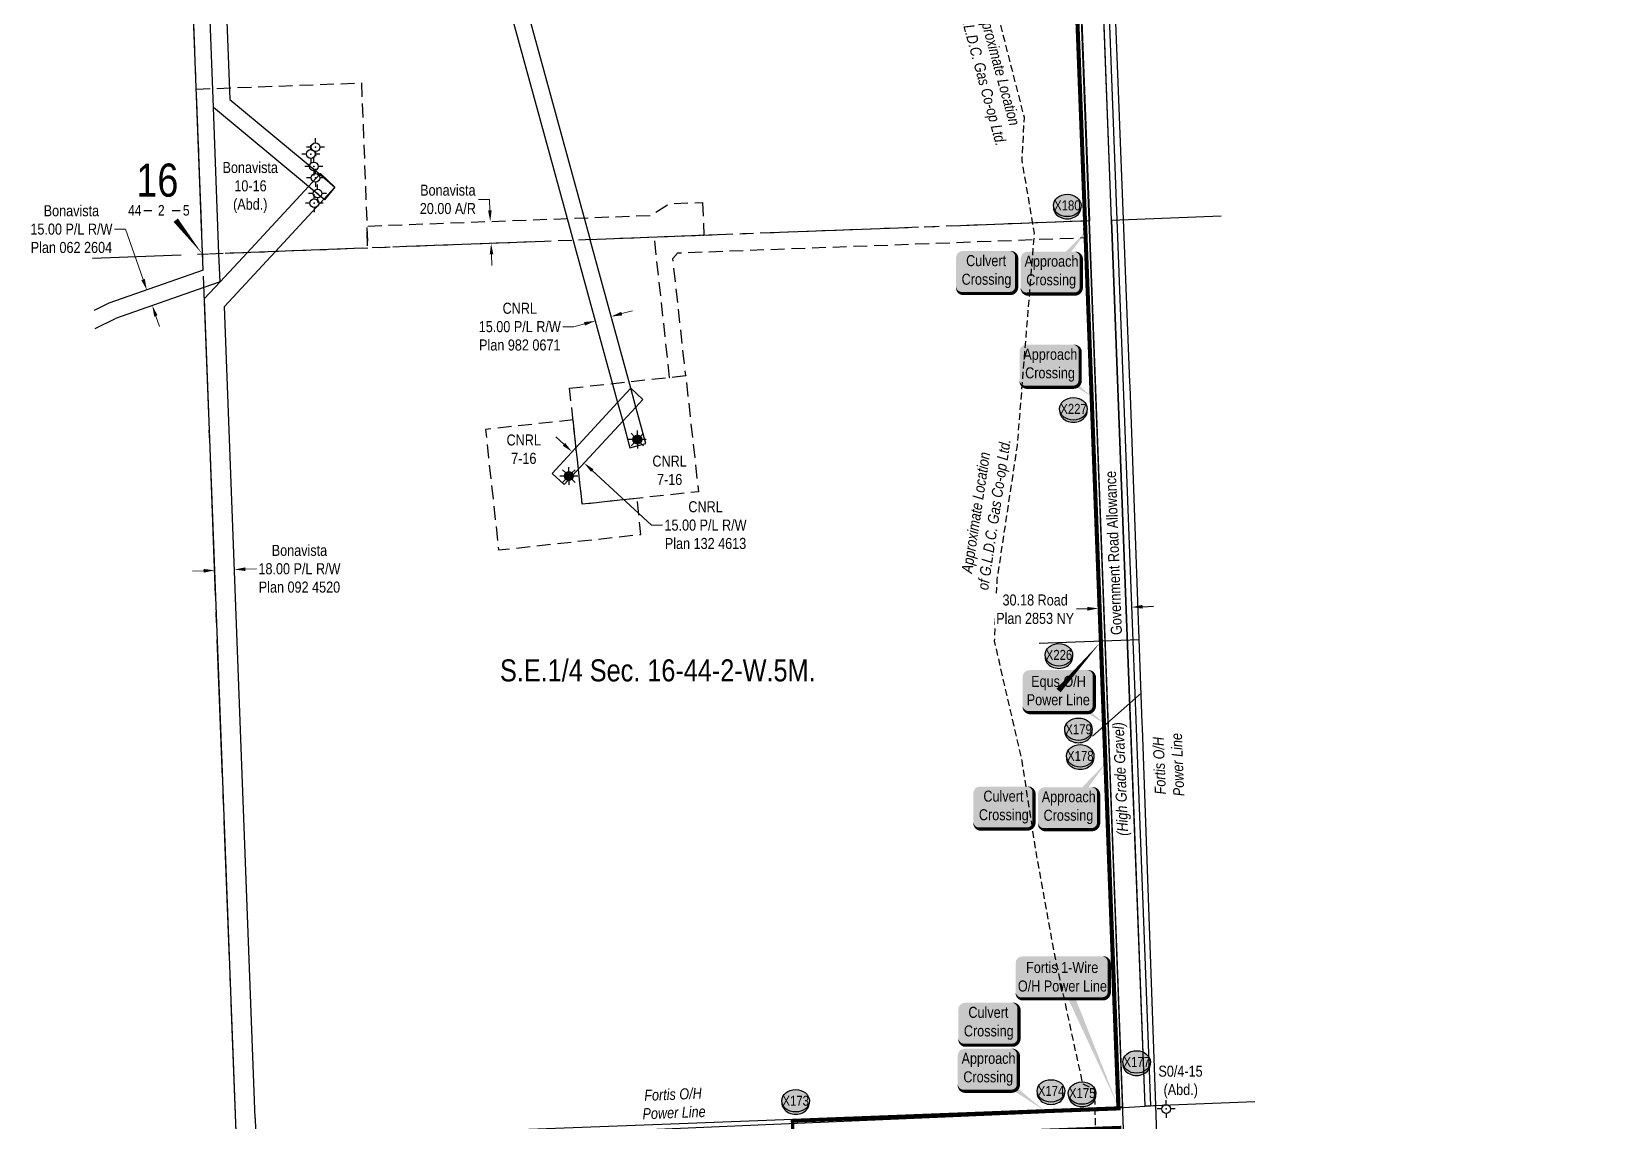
# Model space of a CAD drawing. Extents: x 683901 to 697439, y 5834844 to 5859401.
# Drawn here: x 686520 to 687942, y 5852010 to 5852999 of the extents above; entities that cross this region are included whole.
import ezdxf
from ezdxf.enums import TextEntityAlignment as Align

# ---------------------------------------------------------------- set-up
doc = ezdxf.new("R2010")
doc.units = 0
doc.header["$LTSCALE"] = 5
doc.header["$PDSIZE"] = 0.5
for name, pattern in [('foc-ACCESSROAD', [3.75, 2.5, -1.25]), ('foc-QUARTERLINE', [33, 25, -3, 2, -3]), ('UG_PIPE', [1.875, 1.25, -0.625])]:
    doc.linetypes.add(name, pattern=pattern)
doc.layers.get('Defpoints').update_dxf_attribs({"color": 9})
for name, color, linetype in [('10', 1, 'Continuous'), ('9', 3, 'Continuous'), ('AS-PIPE-UG', 44, 'UG_PIPE'), ('AS-PIPE-UG-T', 44, 'Continuous'), ('AS-POWER', 104, 'foc-POWER'), ('AS-POWER-T', 104, 'Continuous'), ('AS-TELEPHONE', 224, 'foc-TEL'), ('C-SYMBOL', 7, 'Continuous'), ('CG-NOTES', 7, 'Continuous'), ('F-AR', 190, 'foc-ACCESSROAD'), ('F-RW', 190, 'Continuous'), ('F-WS', 190, 'foc-ACCESSROAD'), ('F-WS-S', 190, 'Continuous'), ('L-QSEC', 8, 'foc-QUARTERLINE'), ('L-ROAD-T', 7, 'Continuous'), ('L-SEC', 7, 'Continuous'), ('L-SECLBL', 7, 'Continuous'), ('L-TITLEDB', 4, 'Continuous'), ('L-TITLEDB-T', 4, 'Continuous'), ('P-CROSSINGS', 250, 'Continuous')]:
    doc.layers.add(name, color=color, linetype=linetype)
for name, color, linetype, lineweight in [('F-AR-T', 190, 'Continuous', 9), ('F-RW-T', 190, 'Continuous', 9), ('F-WS-T', 190, 'Continuous', 9), ('T-TEXT', 48, 'Continuous', 18)]:
    doc.layers.add(name, color=color, linetype=linetype, lineweight=lineweight)
doc.layers.add('oil_and_gas_wells_pt', color=7, linetype='Continuous', true_color=0xfc3d16)
doc.layers.add('P-PROPOSED-WL4', color=7, linetype='Continuous', true_color=0x5b5bc8)
doc.styles.add('175L', font='ARIALN.TTF', dxfattribs={"height": 20})
doc.styles.add('80', font='ARIALN.TTF', dxfattribs={"height": 10})
doc.styles.add('80CG', font='ARIALN.TTF', dxfattribs={"height": 10})
doc.styles.add('80L', font='ARIALN.TTF', dxfattribs={"height": 10})
doc.styles.add('80LS', font='ARIALNI.TTF', dxfattribs={"height": 10})
doc.styles.add('Crossing', font='ARIALN.TTF', dxfattribs={"height": 10})
doc.styles.add('foc-LtypeFont', font='ARIALN.TTF', dxfattribs={"height": 7.35})
doc.styles.add('SIMPLEX', font='ARIALN.TTF')
doc.linetypes.add('foc-POWER', pattern='A,6,-1,["P",foc-LtypeFont,S=0.2,R=0,X=-0.625,Y=-0.75],-1.24,4', length=12.24)
doc.linetypes.add('foc-TEL', pattern='A,2,-1,["T",foc-LtypeFont,S=0.2,R=0,X=-0.425,Y=-0.75],-1.24,8', length=12.24)
doc.linetypes.add('foc-TEL-NOLINE', pattern='A,0,-2,["T",foc-LtypeFont,S=0.2,R=0,X=-0.425,Y=-0.75],-10.24', length=12.24)
doc.dimstyles.new('Compass 5 000', dxfattribs={"dimscale": 5, "dimtxt": 9, "dimasz": 2, "dimexe": 0.2, "dimexo": 0.0625, "dimgap": 0.5, "dimtad": 0, "dimtih": 1, "dimtoh": 1, "dimzin": 0, "dimdsep": 46, "dimtxsty": '80CG', "dimcen": 0.1, "dimse1": 1, "dimse2": 1, "dimclrd": 256, "dimclrt": 256, "dimaunit": 1, "dimadec": 4, "dimazin": 0, "dimtfac": 0.06, "dimtofl": 0, "dimtmove": 0, "dimatfit": 1, "dimfxl": 0.2, "dimtolj": 1, "dimtzin": 0, "dimlwd": -1, "dimarcsym": 0})

# ---------------------------------------------------------------- blocks, each defined once
blk = doc.blocks.new('L-SECLBL')
at = {"layer": '9', "color": 7}
for p, q in [((-5.1, -27.8), (-12.3, -27.8)), ((20.7, -27.8), (13.5, -27.8))]:
    blk.add_line(p, q, dxfattribs=at)
at = {"layer": '10', "color": 2, "style": 'SIMPLEX'}
blk.add_attdef('SEC', text='', height=30, dxfattribs=at).set_placement((0, 0), align=Align.MIDDLE)
at = {"layer": '10', "color": 5, "style": '80L'}
blk.add_attdef('TWP', text='', height=9.5, dxfattribs=at).set_placement((-14.4, -27.4), align=Align.MIDDLE_RIGHT)
blk.add_attdef('RGE', text='', height=9.5, dxfattribs=at).set_placement((3.6, -27.4), align=Align.MIDDLE_CENTER)
blk.add_attdef('MER', text='', height=9.5, dxfattribs=at).set_placement((23.2, -27.4), align=Align.MIDDLE_LEFT)
blk = doc.blocks.new('*U942')
h = blk.add_hatch(color=59)
edge = h.paths.add_edge_path()
edge.add_line((-21.5, -20), (21.5, -20))
edge.add_arc((21.5, -14), 6, 270, 360)
edge.add_line((27.5, -14), (27.5, 12.5))
edge.add_arc((21.5, 12.5), 6, 0, 90)
edge.add_line((21.5, 18.5), (-21.5, 18.5))
edge.add_arc((-21.5, 12.5), 6, 90, 180)
edge.add_line((-27.5, 12.5), (-27.5, -14))
edge.add_arc((-21.5, -14), 6, 180, 270)
at = {"color": 1, "flags": 128}
blk.add_lwpolyline([(32.7, 37.6, 0, 7.5, 0), (0, 0, 0, 0, 0)], format="xyseb", dxfattribs=at)
blk.add_lwpolyline([(-21.5, -20, 3, 3, 0), (21.5, -20, 3, 3, 0.414214), (27.5, -14, 3, 3, 0), (27.5, 12.5, 3, 0, 0.414214), (21.5, 18.5, 0, 0, 0), (-21.5, 18.5, 0, 0, 0.414214), (-27.5, 12.5, 0, 0, 0), (-27.5, -14, 0, 3, 0.414214)], format="xyseb", close=True, dxfattribs=at)
at = {"color": 1, "style": '80'}
blk.add_attdef('ENTER_TEXT_001', (-36, -5), '', height=10, dxfattribs=at)
blk = doc.blocks.new('*U943')
h = blk.add_hatch(color=254)
edge = h.paths.add_edge_path()
edge.add_line((-21.5, -20), (21.5, -20))
edge.add_arc((21.5, -14), 6, 270, 360)
edge.add_line((27.5, -14), (27.5, 12.5))
edge.add_arc((21.5, 12.5), 6, 0, 90)
edge.add_line((21.5, 18.5), (-21.5, 18.5))
edge.add_arc((-21.5, 12.5), 6, 90, 180)
edge.add_line((-27.5, 12.5), (-27.5, -14))
edge.add_arc((-21.5, -14), 6, 180, 270)
at = {"color": 160, "flags": 128}
blk.add_lwpolyline([(-21.5, -20, 3, 3, 0), (21.5, -20, 3, 3, 0.414214), (27.5, -14, 3, 3, 0), (27.5, 12.5, 3, 0, 0.414214), (21.5, 18.5, 0, 0, 0), (-21.5, 18.5, 0, 0, 0.414214), (-27.5, 12.5, 0, 0, 0), (-27.5, -14, 0, 3, 0.414214)], format="xyseb", close=True, dxfattribs=at)
at = {"color": 160, "style": '80'}
blk.add_attdef('ENTER_TEXT_001', (-26.8, -4.9), '', height=10, dxfattribs=at)
blk = doc.blocks.new('*U944')
h = blk.add_hatch(color=59)
edge = h.paths.add_edge_path()
edge.add_line((-21.5, -20), (21.5, -20))
edge.add_arc((21.5, -14), 6, 270, 360)
edge.add_line((27.5, -14), (27.5, 12.5))
edge.add_arc((21.5, 12.5), 6, 0, 90)
edge.add_line((21.5, 18.5), (-21.5, 18.5))
edge.add_arc((-21.5, 12.5), 6, 90, 180)
edge.add_line((-27.5, 12.5), (-27.5, -14))
edge.add_arc((-21.5, -14), 6, 180, 270)
at = {"color": 1, "flags": 128}
blk.add_lwpolyline([(-21.5, -20, 3, 3, 0), (21.5, -20, 3, 3, 0.414214), (27.5, -14, 3, 3, 0), (27.5, 12.5, 3, 0, 0.414214), (21.5, 18.5, 0, 0, 0), (-21.5, 18.5, 0, 0, 0.414214), (-27.5, 12.5, 0, 0, 0), (-27.5, -14, 0, 3, 0.414214)], format="xyseb", close=True, dxfattribs=at)
blk.add_lwpolyline([(38.6, -29.2, 0, 7.5, 0), (0, 0, 0, 0, 0)], format="xyseb", dxfattribs=at)
at = {"color": 1, "style": '80'}
blk.add_attdef('ENTER_TEXT_001', (-36, -5), '', height=10, dxfattribs=at)
blk = doc.blocks.new('*U945')
h = blk.add_hatch(color=59)
edge = h.paths.add_edge_path()
edge.add_line((-21.5, -20), (21.5, -20))
edge.add_arc((21.5, -14), 6, 270, 360)
edge.add_line((27.5, -14), (27.5, 12.5))
edge.add_arc((21.5, 12.5), 6, 0, 90)
edge.add_line((21.5, 18.5), (-21.5, 18.5))
edge.add_arc((-21.5, 12.5), 6, 90, 180)
edge.add_line((-27.5, 12.5), (-27.5, -14))
edge.add_arc((-21.5, -14), 6, 180, 270)
at = {"color": 1, "flags": 128}
blk.add_lwpolyline([(35.2, 41.7, 0, 7.5, 0), (0, 0, 0, 0, 0)], format="xyseb", dxfattribs=at)
blk.add_lwpolyline([(-21.5, -20, 3, 3, 0), (21.5, -20, 3, 3, 0.414214), (27.5, -14, 3, 3, 0), (27.5, 12.5, 3, 0, 0.414214), (21.5, 18.5, 0, 0, 0), (-21.5, 18.5, 0, 0, 0.414214), (-27.5, 12.5, 0, 0, 0), (-27.5, -14, 0, 3, 0.414214)], format="xyseb", close=True, dxfattribs=at)
at = {"color": 1, "style": '80'}
blk.add_attdef('ENTER_TEXT_001', (-36, -5), '', height=10, dxfattribs=at)
blk = doc.blocks.new('*U935')
h = blk.add_hatch(color=254)
edge = h.paths.add_edge_path()
edge.add_line((-21.5, -20), (21.5, -20))
edge.add_arc((21.5, -14), 6, 270, 360)
edge.add_line((27.5, -14), (27.5, 12.5))
edge.add_arc((21.5, 12.5), 6, 0, 90)
edge.add_line((21.5, 18.5), (-21.5, 18.5))
edge.add_arc((-21.5, 12.5), 6, 90, 180)
edge.add_line((-27.5, 12.5), (-27.5, -14))
edge.add_arc((-21.5, -14), 6, 180, 270)
at = {"color": 160, "flags": 128}
blk.add_lwpolyline([(-21.5, -20, 3, 3, 0), (21.5, -20, 3, 3, 0.414214), (27.5, -14, 3, 3, 0), (27.5, 12.5, 3, 0, 0.414214), (21.5, 18.5, 0, 0, 0), (-21.5, 18.5, 0, 0, 0.414214), (-27.5, 12.5, 0, 0, 0), (-27.5, -14, 0, 3, 0.414214)], format="xyseb", close=True, dxfattribs=at)
at = {"color": 160, "style": '80'}
blk.add_attdef('ENTER_TEXT_001', (-26.8, -4.9), '', height=10, dxfattribs=at)
blk = doc.blocks.new('*U936')
h = blk.add_hatch(color=59)
edge = h.paths.add_edge_path()
edge.add_line((-21.5, -20), (21.5, -20))
edge.add_arc((21.5, -14), 6, 270, 360)
edge.add_line((27.5, -14), (27.5, 12.5))
edge.add_arc((21.5, 12.5), 6, 0, 90)
edge.add_line((21.5, 18.5), (-21.5, 18.5))
edge.add_arc((-21.5, 12.5), 6, 90, 180)
edge.add_line((-27.5, 12.5), (-27.5, -14))
edge.add_arc((-21.5, -14), 6, 180, 270)
at = {"color": 1, "flags": 128}
blk.add_lwpolyline([(-21.5, -20, 3, 3, 0), (21.5, -20, 3, 3, 0.414214), (27.5, -14, 3, 3, 0), (27.5, 12.5, 3, 0, 0.414214), (21.5, 18.5, 0, 0, 0), (-21.5, 18.5, 0, 0, 0.414214), (-27.5, 12.5, 0, 0, 0), (-27.5, -14, 0, 3, 0.414214)], format="xyseb", close=True, dxfattribs=at)
blk.add_lwpolyline([(51.7, -38, 0, 7.5, 0), (0, 0, 0, 0, 0)], format="xyseb", dxfattribs=at)
at = {"color": 1, "style": '80'}
blk.add_attdef('ENTER_TEXT_001', (-36, -5), '', height=10, dxfattribs=at)
blk = doc.blocks.new('*U937')
h = blk.add_hatch(color=254)
edge = h.paths.add_edge_path()
edge.add_line((-21.5, -20), (21.5, -20))
edge.add_arc((21.5, -14), 6, 270, 360)
edge.add_line((27.5, -14), (27.5, 12.5))
edge.add_arc((21.5, 12.5), 6, 0, 90)
edge.add_line((21.5, 18.5), (-21.5, 18.5))
edge.add_arc((-21.5, 12.5), 6, 90, 180)
edge.add_line((-27.5, 12.5), (-27.5, -14))
edge.add_arc((-21.5, -14), 6, 180, 270)
at = {"color": 160, "flags": 128}
blk.add_lwpolyline([(-21.5, -20, 3, 3, 0), (21.5, -20, 3, 3, 0.414214), (27.5, -14, 3, 3, 0), (27.5, 12.5, 3, 0, 0.414214), (21.5, 18.5, 0, 0, 0), (-21.5, 18.5, 0, 0, 0.414214), (-27.5, 12.5, 0, 0, 0), (-27.5, -14, 0, 3, 0.414214)], format="xyseb", close=True, dxfattribs=at)
at = {"color": 160, "style": '80'}
blk.add_attdef('ENTER_TEXT_001', (-26.8, -4.9), '', height=10, dxfattribs=at)
blk = doc.blocks.new('*D1160')
at = {"layer": 'Defpoints', "color": 0, "transparency": 16777216}
for p in [(686935.6, 5852826.8), (686937, 5852826.8), (686936.4, 5852806.8)]:
    blk.add_point(p, dxfattribs=at)
at = {"layer": 'F-AR-T', "transparency": 16777216}
for p, q in [((686936.3, 5852846.8), (686926.3, 5852846.8)), ((686936.6, 5852836.8), (686936.3, 5852846.8)), ((686938.1, 5852796.8), (686938.5, 5852786.8))]:
    blk.add_line(p, q, dxfattribs=at)
for points in [[(686938.3, 5852836.9), (686935, 5852836.7), (686937, 5852826.8)], [(686939.8, 5852796.9), (686936.5, 5852796.8), (686937.8, 5852806.8)]]:
    blk.add_solid(points, dxfattribs=at)
at = {"layer": 'F-AR-T', "transparency": 16777216, "insert": (686898.5, 5852846.8), "char_height": 10, "attachment_point": 5, "style": '80CG'}
blk.add_mtext('\\A1;Bonavista\\P20.00 A/R', dxfattribs=at)
blk = doc.blocks.new('*D1166')
at = {"layer": 'Defpoints', "color": 0, "transparency": 16777216}
for p in [(686606.1, 5852757.9), (686630.2, 5852750.5), (686611, 5852743.8)]:
    blk.add_point(p, dxfattribs=at)
at = {"layer": 'F-RW-T', "transparency": 16777216}
for p, q in [((686605.9, 5852819.8), (686595.9, 5852819.8)), ((686621.9, 5852774.1), (686605.9, 5852819.8)), ((686633.5, 5852741), (686636.8, 5852731.6))]:
    blk.add_line(p, q, dxfattribs=at)
for points in [[(686623.5, 5852774.6), (686620.3, 5852773.5), (686625.2, 5852764.6)], [(686635, 5852741.6), (686631.9, 5852740.5), (686630.2, 5852750.5)]]:
    blk.add_solid(points, dxfattribs=at)
at = {"layer": 'F-RW-T', "transparency": 16777216, "insert": (686556.8, 5852819.8), "char_height": 10, "attachment_point": 5, "style": '80CG'}
blk.add_mtext('\\A1;Bonavista\\P15.00 P/L R/W\\PPlan 062 2604', dxfattribs=at)
blk = doc.blocks.new('*D1185')
at = {"layer": 'Defpoints', "color": 0, "transparency": 16777216}
for p in [(687046.7, 5852740.5), (687049, 5852732), (687034.5, 5852728.1)]:
    blk.add_point(p, dxfattribs=at)
at = {"layer": 'F-RW-T', "transparency": 16777216}
for p, q in [((687022.6, 5852733.9), (687012.9, 5852731.3)), ((687056.3, 5852743.2), (687066, 5852745.8)), ((687012.9, 5852731.3), (687002.9, 5852731.3))]:
    blk.add_line(p, q, dxfattribs=at)
for points in [[(687022.1, 5852735.5), (687023, 5852732.3), (687032.2, 5852736.5)], [(687055.9, 5852744.8), (687056.8, 5852741.5), (687046.7, 5852740.5)]]:
    blk.add_solid(points, dxfattribs=at)
at = {"layer": 'F-RW-T', "transparency": 16777216, "insert": (686963.8, 5852731.3), "char_height": 10, "attachment_point": 5, "style": '80CG'}
blk.add_mtext('\\A1;CNRL\\P15.00 P/L R/W\\PPlan 982 0671', dxfattribs=at)
blk = doc.blocks.new('*D1186')
at = {"layer": 'Defpoints', "color": 0, "transparency": 16777216}
for p in [(687019, 5852626.2), (687011.2, 5852617.8), (687030, 5852616)]:
    blk.add_point(p, dxfattribs=at)
at = {"layer": 'F-RW-T', "transparency": 16777216}
for p, q in [((687003.9, 5852624.6), (686996.6, 5852631.3)), ((687029.6, 5852600.8), (687083.3, 5852551.2)), ((687083.3, 5852551.2), (687093.3, 5852551.2))]:
    blk.add_line(p, q, dxfattribs=at)
for points in [[(687005, 5852625.8), (687002.8, 5852623.3), (687011.2, 5852617.8)], [(687030.7, 5852602), (687028.5, 5852599.6), (687022.2, 5852607.6)]]:
    blk.add_solid(points, dxfattribs=at)
at = {"layer": 'F-RW-T', "transparency": 16777216, "insert": (687132.4, 5852551.2), "char_height": 10, "attachment_point": 5, "style": '80CG'}
blk.add_mtext('\\A1;CNRL\\P15.00 P/L R/W\\PPlan 132 4613', dxfattribs=at)
blk = doc.blocks.new('*D1187')
at = {"layer": 'Defpoints', "color": 0, "transparency": 16777216}
for p in [(686686.6, 5852513.3), (686704.6, 5852514), (686704.7, 5852510.9)]:
    blk.add_point(p, dxfattribs=at)
at = {"layer": 'F-RW-T', "transparency": 16777216}
for p, q in [((686676.7, 5852509.8), (686666.7, 5852509.4)), ((686714.7, 5852511.2), (686724.7, 5852511.6))]:
    blk.add_line(p, q, dxfattribs=at)
for points in [[(686676.7, 5852511.5), (686676.8, 5852508.1), (686686.7, 5852510.2)], [(686714.7, 5852512.9), (686714.8, 5852509.6), (686704.7, 5852510.9)]]:
    blk.add_solid(points, dxfattribs=at)
at = {"layer": 'F-RW-T', "transparency": 16777216, "insert": (686763.8, 5852511.6), "char_height": 10, "attachment_point": 5, "style": '80CG'}
blk.add_mtext('\\A1;Bonavista\\P18.00 P/L R/W\\PPlan 092 4520', dxfattribs=at)
blk = doc.blocks.new('*D1121')
at = {"layer": 'Defpoints', "color": 0, "transparency": 16777216}
for p in [(687489, 5852475.7), (687489.9, 5852450.3), (687520.1, 5852451.4)]:
    blk.add_point(p, dxfattribs=at)
at = {"layer": 'L-TITLEDB-T', "transparency": 16777216}
for p, q in [((687529.1, 5852477.2), (687539.1, 5852477.6)), ((687479, 5852475.3), (687469, 5852474.9))]:
    blk.add_line(p, q, dxfattribs=at)
for points in [[(687478.9, 5852477), (687479, 5852473.6), (687489, 5852475.7)], [(687529, 5852478.9), (687529.2, 5852475.5), (687519.1, 5852476.8)]]:
    blk.add_solid(points, dxfattribs=at)
at = {"layer": 'L-TITLEDB-T', "transparency": 16777216, "insert": (687431.6, 5852474.9), "char_height": 10, "attachment_point": 5, "style": '80CG', "bg_fill": 3, "box_fill_scale": 1.1, "bg_fill_color": 256, "bg_fill_true_color": 13158600, "bg_fill_transparency": 0}
blk.add_mtext('\\A1;30.18 Road\\PPlan 2853 NY', dxfattribs=at)
blk = doc.blocks.new('*U884')
h = blk.add_hatch(color=255)
edge = h.paths.add_edge_path()
edge.add_line((-36.5, -20), (36.5, -20))
edge.add_arc((36.5, -14), 6, 270, 360)
edge.add_line((42.5, -14), (42.5, 12.5))
edge.add_arc((36.5, 12.5), 6, 0, 90)
edge.add_line((36.5, 18.5), (-36.5, 18.5))
edge.add_arc((-36.5, 12.5), 6, 90, 180)
edge.add_line((-42.5, 12.5), (-42.5, -14))
edge.add_arc((-36.5, -14), 6, 180, 270)
at = {"color": 104, "flags": 128}
blk.add_lwpolyline([(-36.5, -20, 3, 3, 0), (36.5, -20, 3, 3, 0.414214), (42.5, -14, 3, 3, 0), (42.5, 12.5, 3, 0, 0.414214), (36.5, 18.5, 0, 0, 0), (-36.5, 18.5, 0, 0, 0.414214), (-42.5, 12.5, 0, 0, 0), (-42.5, -14, 0, 3, 0.414214)], format="xyseb", close=True, dxfattribs=at)
blk.add_lwpolyline([(51.2, -118.9, 0, 7.5, 0), (0, 0, 0, 0, 0)], format="xyseb", dxfattribs=at)
at = {"color": 104, "style": '80'}
blk.add_attdef('ENTER_TEXT_001', (-26.8, -4.9), '', height=10, dxfattribs=at)
blk = doc.blocks.new('*U911')
h = blk.add_hatch(color=255)
edge = h.paths.add_edge_path()
edge.add_line((-26.5, -20), (26.5, -20))
edge.add_arc((26.5, -14), 6, 270, 360)
edge.add_line((32.5, -14), (32.5, 12.5))
edge.add_arc((26.5, 12.5), 6, 0, 90)
edge.add_line((26.5, 18.5), (-26.5, 18.5))
edge.add_arc((-26.5, 12.5), 6, 90, 180)
edge.add_line((-32.5, 12.5), (-32.5, -14))
edge.add_arc((-26.5, -14), 6, 180, 270)
at = {"color": 104, "flags": 128}
blk.add_lwpolyline([(-26.5, -20, 3, 3, 0), (26.5, -20, 3, 3, 0.414214), (32.5, -14, 3, 3, 0), (32.5, 12.5, 3, 0, 0.414214), (26.5, 18.5, 0, 0, 0), (-26.5, 18.5, 0, 0, 0.414214), (-32.5, 12.5, 0, 0, 0), (-32.5, -14, 0, 3, 0.414214)], format="xyseb", close=True, dxfattribs=at)
blk.add_lwpolyline([(42.9, -30.7, 0, 7.5, 0), (0, 0, 0, 0, 0)], format="xyseb", dxfattribs=at)
at = {"color": 104, "style": '80'}
blk.add_attdef('ENTER_TEXT_001', (-26.8, -4.9), '', height=10, dxfattribs=at)
blk = doc.blocks.new('xing2')
h = blk.add_hatch(color=50)
h.dxf.hatch_style = 1
edge = h.paths.add_edge_path()
edge.add_ellipse((0, 0), major_axis=(-12.5, 0), ratio=0.816297, start_angle=0, end_angle=360)
h = blk.add_hatch(color=250)
h.dxf.hatch_style = 1
edge = h.paths.add_edge_path()
edge.add_ellipse((0, -2), major_axis=(-12.5, 0), ratio=0.816297, start_angle=0, end_angle=180)
edge.add_line((12.5, -2), (12.5, 0))
edge.add_ellipse((0, 0), major_axis=(-12.5, 0), ratio=0.816297, start_angle=0, end_angle=180, ccw=False)
edge.add_line((-12.5, 0), (-12.5, -2))
at = {"color": 250}
blk.add_ellipse((0, 0), major_axis=(-12.5, 0), ratio=0.816297, dxfattribs=at)
blk.add_ellipse((0, -2), major_axis=(-12.5, 0), ratio=0.816297, start_param=0, end_param=3.141593, dxfattribs=at)
at = {"color": 250, "style": 'Crossing'}
blk.add_attdef('CROSSING', text='', height=9, dxfattribs=at).set_placement((0.1, 0), align=Align.MIDDLE_CENTER)
at = {"color": 250, "style": 'Crossing', "flags": 1}
for tag, p in [('OWNER', (0.1, -12.5)), ('DESCRIPTION', (0.1, -25.8)), ('LOCATION', (0.1, -39.3)), ('DWG_REF', (0.1, -52.8))]:
    blk.add_attdef(tag, text='', height=9, dxfattribs=at).set_placement(p, align=Align.MIDDLE_CENTER)
blk = doc.blocks.new('GAS')
h = blk.add_hatch(color=255)
h.dxf.hatch_style = 1
edge = h.paths.add_edge_path()
edge.add_arc((0, 0), 0.9, 0, 360)
for p, q in [((-0.81, 0), (-1.62, 0)), ((-0.57, 0.57), (-1.14, 1.14)), ((0, 0.81), (0, 1.62)), ((0.57, 0.57), (1.14, 1.14)), ((1.62, 0), (0.81, 0)), ((-0.57, -0.57), (-1.14, -1.14)), ((0, -0.81), (0, -1.62)), ((1.14, -1.14), (0.57, -0.57))]:
    blk.add_line(p, q)
blk.add_circle((0, 0), 0.8)
blk = doc.blocks.new('GABD')
for p, q in [((-0.81, 0), (-1.62, 0)), ((0, 0.81), (0, 1.62)), ((1.62, 0), (0.81, 0)), ((0, -0.81), (0, -1.62))]:
    blk.add_line(p, q)
blk.add_circle((0, 0), 0.8)

msp = doc.modelspace()

# ---------------------------------------------------------------- linework, layer by layer
at = {"layer": 'AS-PIPE-UG', "flags": 128}
msp.add_lwpolyline([(687487.316, 5851950.641), (687485.809, 5852038.927), (687474.938, 5852044.042), (687449.023, 5852163.222), (687432.845, 5852252.646), (687419.733, 5852337.27), (687394.789, 5852445.998), (687397.207, 5852502.013), (687415.512, 5852623.435), (687430.963, 5852816.197), (687419.712, 5852882.324), (687421.838, 5852921.086), (687391.913, 5853037.853), (687385.724, 5853119.739), (687360.165, 5853213.278), (687378.302, 5853246.318)], dxfattribs=at)
at = {"layer": 'AS-POWER', "flags": 128}
for points in [[(687656.506, 5848783.799), (687655.405, 5848812.127), (687652.188, 5848898.122), (687650.894, 5848934.137), (687602.36, 5850389.725), (687597.744, 5850514.181), (687597.522, 5850520.208), (687592.664, 5850658.212), (687586.102, 5850725.644), (687579.522, 5850793.262), (687576.138, 5850936.908), (687576.447, 5851094.407), (687567.763, 5851294.202), (687558.624, 5851544.406), (687544.224, 5851936.64), (687541.111, 5852024.637), (687528.985, 5852367.433), (687528.84, 5852371.451), (687517.795, 5852677.411), (687517.672, 5852680.82), (687495.641, 5853240.726), (687462.27, 5854106.157), (687439.338, 5854726.119), (687419.519, 5855269.071)], [(687435.248, 5852444.125), (687526.098, 5852447.404)], [(687483.532, 5852359.729), (687527.854, 5852398.757)], [(686694.138, 5851986.377), (686798.684, 5851990.816), (686904.604, 5851995.314), (687010.546, 5851999.812), (687116.568, 5852004.314), (687222.674, 5852008.818), (687328.677, 5852013.321), (687434.603, 5852017.819), (687541.111, 5852024.637)]]:
    msp.add_lwpolyline(points, dxfattribs=at)
at = {"layer": 'AS-TELEPHONE', "linetype": 'foc-TEL-NOLINE', "flags": 128}
msp.add_lwpolyline([(687942.215, 5840672.176), (687910.849, 5841483.054), (687848.212, 5843112.381), (687786.621, 5844721.086), (687730.801, 5846190.68), (687715.753, 5846190.106), (687698.772, 5846639.392), (687713.735, 5846639.968), (687694.216, 5847153.865), (687690.774, 5847245.489), (687675.615, 5847244.884), (687667.977, 5847449.231), (687678.143, 5847449.762), (687683.095, 5847449.952), (687632.86, 5848787.367), (687572.447, 5850395.069), (687511.895, 5852003.159), (687450.353, 5853631.115), (687358.022, 5856062.335), (687265.59, 5858494.225), (687262.737, 5858568.877)], dxfattribs=at)
at = {"layer": 'F-AR', "flags": 128}
msp.add_lwpolyline([(687129.761, 5852844.115), (687130.891, 5852814.113), (686825.799, 5852802.599), (686825.037, 5852822.584), (687082.854, 5852832.315), (687099.784, 5852842.962), (687129.762, 5852844.094)], dxfattribs=at)
msp.add_lwpolyline([(687475.686, 5852827.126), (687085.624, 5852812.458), (687099.486, 5852685.344), (687114.397, 5852686.971), (687102.823, 5852793.103), (687107.278, 5852798.262), (687476.253, 5852812.137)], close=True, dxfattribs=at)
at = {"layer": 'F-RW', "flags": 128}
for points in [[(686893.864, 5853297.954), (687027.601, 5852810.122)], [(686882.465, 5853282.806), (687004.028, 5852839.376)], [(686676.372, 5852782.558), (686666.73, 5853035.776)], [(686685.732, 5852930.324), (686681.76, 5853034.047)], [(686696.838, 5853032.482), (686700.462, 5852937.589)], [(686700.462, 5852937.589), (686782.159, 5852869.578)], [(686771.948, 5852858.555), (686685.732, 5852930.324)], [(686690.764, 5852797.414), (686685.732, 5852930.324)], [(686782.159, 5852869.578), (686771.948, 5852858.555)], [(686782.817, 5852870.287), (686782.159, 5852869.578)], [(686782.159, 5852869.578), (686796.009, 5852858.048)], [(686796.009, 5852858.048), (686782.817, 5852870.287)], [(686771.948, 5852858.555), (686716.193, 5852798.373)], [(686785.796, 5852847.027), (686771.948, 5852858.555)], [(686782.782, 5852843.774), (686785.796, 5852847.027)], [(686785.796, 5852847.027), (686796.009, 5852858.048)], [(686786.408, 5852846.517), (686785.796, 5852847.027)], [(686796.009, 5852858.048), (686786.408, 5852846.517)], [(686741.642, 5852799.333), (686782.782, 5852843.774)], [(687004.028, 5852839.376), (687012.208, 5852809.539)], [(687012.208, 5852809.539), (687047.952, 5852679.236)], [(687064.513, 5852675.378), (687027.601, 5852810.122)], [(686691.729, 5852772.046), (686690.764, 5852797.414)], [(686716.193, 5852798.373), (686691.732, 5852771.97)], [(686695.668, 5852749.68), (686741.642, 5852799.333)], [(686676.372, 5852782.558), (686590.853, 5852752.601)], [(686676.967, 5852766.875), (686596.672, 5852738.749)], [(686691.729, 5852772.046), (686676.967, 5852766.875)], [(686691.732, 5852771.97), (686677.383, 5852756.482)], [(686590.853, 5852752.601), (686577.603, 5852746.065)], [(686677.383, 5852756.482), (686706.364, 5851992.783)], [(686723.604, 5852013.135), (686695.668, 5852749.68)], [(686578.228, 5852729.658), (686596.672, 5852738.749)], [(687047.952, 5852679.236), (687052.553, 5852662.444)], [(687052.553, 5852662.444), (687064.513, 5852675.378)], [(687069.21, 5852658.38), (687064.513, 5852675.378)], [(687064.513, 5852675.378), (687075.523, 5852665.204)], [(686993.133, 5852598.187), (687052.553, 5852662.444)], [(687052.553, 5852662.444), (687057.231, 5852645.43)], [(687075.523, 5852665.204), (687069.21, 5852658.38)], [(687069.21, 5852658.38), (687057.231, 5852645.43)], [(687078.272, 5852625.332), (687069.21, 5852658.38)], [(687057.231, 5852645.43), (687004.136, 5852588.01)], [(687057.231, 5852645.43), (687063.807, 5852621.364)], [(687063.807, 5852621.364), (687078.272, 5852625.332)], [(687004.136, 5852588.01), (686993.133, 5852598.187)], [(686723.604, 5852013.135), (686724.353, 5851993.468)]]:
    msp.add_lwpolyline(points, dxfattribs=at)
at = {"layer": 'F-WS', "flags": 128}
for points in [[(686670.195, 5852946.833), (686820.088, 5852952.49), (686825.799, 5852802.599), (686675.905, 5852796.942)], [(687009.022, 5852675.479), (687114.397, 5852686.971), (687125.888, 5852581.595), (687020.513, 5852570.104)], [(687012.156, 5852646.74), (686932.627, 5852638.067), (686944.552, 5852528.715), (687073.786, 5852542.808), (687070.218, 5852575.524), (687020.513, 5852570.104)]]:
    msp.add_lwpolyline(points, close=True, dxfattribs=at)
at = {"layer": 'L-QSEC', "flags": 128}
for points in [[(686706.54, 5851992.804), (686645.284, 5853600.737)], [(687500.907, 5852828.078), (687600.567, 5852831.839)], [(687480.806, 5852827.319), (686575.809, 5852793.164)]]:
    msp.add_lwpolyline(points, dxfattribs=at)
at = {"layer": 'L-SEC', "flags": 128}
for points in [[(687450.353, 5853631.115), (687465.58, 5853229.217), (687480.806, 5852827.319)], [(687500.907, 5852828.078), (687485.68, 5853229.973), (687470.454, 5853631.868)], [(687511.258, 5852023.345), (687496.033, 5852425.331), (687496.033, 5852425.331), (687480.806, 5852827.319)], [(687531.357, 5852024.105), (687516.132, 5852426.092), (687500.907, 5852828.078)], [(687511.258, 5852023.345), (687108.899, 5852008.074), (686706.54, 5851992.804)], [(687630.947, 5852027.877), (687531.357, 5852024.105)]]:
    msp.add_lwpolyline(points, dxfattribs=at)
at = {"layer": 'L-SECLBL', "flags": 128}
msp.add_lwpolyline([(686675.905, 5852796.942, 0, 5, 0), (686651.51, 5852827.949, 0, 0, 0)], format="xyseb", dxfattribs=at)
at = {"layer": 'L-TITLEDB', "flags": 128}
for points in [[(687480.711, 5852827.255), (687450.19, 5853630.936)], [(687500.795, 5852827.991), (687470.271, 5853631.685)], [(687477.195, 5853582.016), (687505.816, 5852828.176)], [(687474.48, 5852858.76), (687455.761, 5853349.587)], [(687475.688, 5852827.073), (687474.48, 5852858.76)], [(687506.105, 5852023.068), (687475.688, 5852827.073)], [(687511.127, 5852023.257), (687480.711, 5852827.255)], [(687500.795, 5852827.991), (687531.223, 5852024.015)], [(687505.816, 5852828.176), (687536.271, 5852024.218)], [(687506.105, 5852023.068), (687511.127, 5852023.257)], [(687531.223, 5852024.015), (687536.271, 5852024.218)]]:
    msp.add_lwpolyline(points, dxfattribs=at)
at = {"layer": 'oil_and_gas_wells_pt'}
for p in [(686778.413, 5852894.155), (686774.128, 5852887.976), (686776.857, 5852876.721), (686778.402, 5852866.423), (686780.235, 5852852.128), (686777.262, 5852843.438), (687070.503, 5852628.892), (687008.319, 5852595.755), (687550.53, 5852021.437)]:
    msp.add_point(p, dxfattribs=at)
at = {"layer": 'P-PROPOSED-WL4', "flags": 128}
msp.add_lwpolyline([(687590.038, 5849792.926, 3, 3, 0), (687591.536, 5849792.982, 3, 3, 0), (687568.921, 5850394.93, 3, 3, 0), (687538.642, 5851199.018, 3, 3, 0), (687508.306, 5852004.603, 3, 3, 0), (687211.949, 5851993.357, 3, 3, 0), (687211.3, 5852010.459, 3, 3, 0), (687507.661, 5852021.626, 3, 3, 0), (687477.187, 5852827.13, 3, 3, 0), (687446.661, 5853630.977, 3, 3, 0), (687416.032, 5854434.723, 3, 3, 0), (687386.035, 5855226.831, 3, 3, 0), (687384.831, 5855258.658, 3, 3, 0), (687356.2, 5856016.965, 3, 3, 0), (687354.499, 5856062.21, 3, 3, 0), (687349.238, 5856200.673, 3, 3, 0), (687316.675, 5857059.283, 3, 3, 0), (687293.342, 5857670.162, 3, 3, 0), (687283.919, 5857918.396, 3, 3, 0), (687262.912, 5858471.812, 0, 0, 0)], format="xyseb", dxfattribs=at)

# ---------------------------------------------------------------- block references
at = {"layer": 'AS-POWER-T'}
ref = msp.add_blockref('*U911', (687452.808, 5852401.124), dxfattribs=dict(at, xscale=0.99969901, yscale=0.99969901, zscale=0.99969901))
ref.add_attrib('ENTER_TEXT_001', 'Equs O/H', (687428.007, 5852404.45), dxfattribs={"layer": '0', "color": 104, "height": 9.997, "style": '80'})
ref.add_attrib('ENTER_TEXT_002', 'Power Line', (687423.973, 5852387.788), dxfattribs={"layer": '0', "color": 104, "height": 9.997, "style": '80'})
ref = msp.add_blockref('*U884', (687456.395, 5852141.367), dxfattribs=dict(at, xscale=0.99969901, yscale=0.99969901, zscale=0.99969901))
ref.add_attrib('ENTER_TEXT_001', 'Fortis 1-Wire', (687423.397, 5852144.853), dxfattribs={"layer": '0', "color": 104, "height": 9.99699, "style": '80'})
ref.add_attrib('ENTER_TEXT_002', 'O/H Power Line', (687415.937, 5852128.014), dxfattribs={"layer": '0', "color": 104, "height": 9.99699, "style": '80'})
at = {"layer": 'CG-NOTES'}
ref = msp.add_blockref('*U942', (687446.005, 5852780.856), dxfattribs=dict(at, xscale=0.999081924950458, yscale=0.999081924950458, zscale=0.999081924950458))
ref.add_attrib('ENTER_TEXT_001', 'Approach', (687421.904, 5852785.743), dxfattribs={"layer": '0', "color": 1, "height": 9.9908, "style": '80'})
ref.add_attrib('ENTER_TEXT_002', 'Crossing', (687423.55, 5852768.915), dxfattribs={"layer": '0', "color": 1, "height": 9.9908, "style": '80'})
ref = msp.add_blockref('*U943', (687387.332, 5852781.43), dxfattribs=dict(at, xscale=1.000131017163248, yscale=1.000131017163248, zscale=1.000131017163248))
ref.add_attrib('ENTER_TEXT_001', 'Culvert', (687368.949, 5852786.234), dxfattribs={"layer": '0', "color": 160, "height": 10.0013, "style": '80'})
ref.add_attrib('ENTER_TEXT_002', 'Crossing', (687364.853, 5852769.388), dxfattribs={"layer": '0', "color": 160, "height": 10.0013, "style": '80'})
ref = msp.add_blockref('*U944', (687444.986, 5852696.374), dxfattribs=dict(at, xscale=0.999081924950458, yscale=0.999081924950458, zscale=0.999081924950458))
ref.add_attrib('ENTER_TEXT_001', 'Approach', (687420.885, 5852701.262), dxfattribs={"layer": '0', "color": 1, "height": 9.9908, "style": '80'})
ref.add_attrib('ENTER_TEXT_002', 'Crossing', (687422.531, 5852684.433), dxfattribs={"layer": '0', "color": 1, "height": 9.9908, "style": '80'})
ref = msp.add_blockref('*U945', (687461.695, 5852294.919), dxfattribs=dict(at, xscale=0.999081924950458, yscale=0.999081924950458, zscale=0.999081924950458))
ref.add_attrib('ENTER_TEXT_001', 'Approach', (687437.594, 5852299.807), dxfattribs={"layer": '0', "color": 1, "height": 9.9908, "style": '80'})
ref.add_attrib('ENTER_TEXT_002', 'Crossing', (687439.24, 5852282.978), dxfattribs={"layer": '0', "color": 1, "height": 9.9908, "style": '80'})
ref = msp.add_blockref('*U935', (687403.022, 5852295.494), dxfattribs=dict(at, xscale=1.000131017163248, yscale=1.000131017163248, zscale=1.000131017163248))
ref.add_attrib('ENTER_TEXT_001', 'Culvert', (687384.64, 5852300.298), dxfattribs={"layer": '0', "color": 160, "height": 10.0013, "style": '80'})
ref.add_attrib('ENTER_TEXT_002', 'Crossing', (687380.543, 5852283.451), dxfattribs={"layer": '0', "color": 160, "height": 10.0013, "style": '80'})
ref = msp.add_blockref('*U937', (687389.389, 5852099.322), dxfattribs=dict(at, xscale=1.000131017163248, yscale=1.000131017163248, zscale=1.000131017163248))
ref.add_attrib('ENTER_TEXT_001', 'Culvert', (687371.007, 5852104.126), dxfattribs={"layer": '0', "color": 160, "height": 10.0013, "style": '80'})
ref.add_attrib('ENTER_TEXT_002', 'Crossing', (687366.91, 5852087.279), dxfattribs={"layer": '0', "color": 160, "height": 10.0013, "style": '80'})
ref = msp.add_blockref('*U936', (687388.886, 5852057.523), dxfattribs=dict(at, xscale=0.999081924950458, yscale=0.999081924950458, zscale=0.999081924950458))
ref.add_attrib('ENTER_TEXT_001', 'Approach', (687364.785, 5852062.41), dxfattribs={"layer": '0', "color": 1, "height": 9.9908, "style": '80'})
ref.add_attrib('ENTER_TEXT_002', 'Crossing', (687366.43, 5852045.582), dxfattribs={"layer": '0', "color": 1, "height": 9.9908, "style": '80'})
at = {"layer": 'F-WS-S', "xscale": 5, "yscale": 5, "zscale": 5}
for name, p in [('GABD', (686774.128, 5852887.976)), ('GABD', (686778.413, 5852894.155)), ('GABD', (686776.857, 5852876.721)), ('GABD', (686778.402, 5852866.423)), ('GABD', (686780.235, 5852852.128)), ('GABD', (686777.262, 5852843.438)), ('GAS', (687070.503, 5852628.892)), ('GAS', (687008.319, 5852595.755)), ('GABD', (687550.53, 5852021.437))]:
    msp.add_blockref(name, p, dxfattribs=at)
at = {"layer": 'L-SECLBL'}
msp.add_blockref('L-SECLBL', (686634.799, 5852864.312), dxfattribs=at).add_auto_attribs({'SEC': '16', 'TWP': '44', 'RGE': '2', 'MER': '5'})
at = {"layer": 'P-CROSSINGS'}
for p, values in [((687460.733, 5852841.377), {'CROSSING': 'X180'}), ((687466.319, 5852656.721), {'CROSSING': 'X227'}), ((687470.942, 5852365.979), {'CROSSING': 'X179'}), ((687472.517, 5852341.843), {'CROSSING': 'X178'}), ((687523.668, 5852064.069), {'CROSSING': 'X177'}), ((687214.183, 5852028.894), {'CROSSING': 'X173'}), ((687445.94, 5852037.787), {'CROSSING': 'X174'}), ((687474.217, 5852035.842), {'CROSSING': 'X175'})]:
    msp.add_blockref('xing2', p, dxfattribs=at).add_auto_attribs(values)

# ---------------------------------------------------------------- texts
at = {"layer": 'AS-PIPE-UG-T', "char_height": 10, "attachment_point": 1, "style": '175L'}
for insert, rotation in [((687385.419, 5853035.307), 285.28231), ((687362.494, 5852495.492), 81.427018)]:
    msp.add_mtext_dynamic_manual_height_columns('\\pi13.307;{\\fArial Narrow|b0|i1|c0|p34;Approximate Location\\P\\pi0.32967;of G.L.D.C. Gas Co-op Ltd.}', width=137.14638, gutter_width=50, heights=[0], dxfattribs=dict(at, insert=insert, rotation=rotation))
at = {"layer": 'AS-POWER-T', "insert": (687074.042, 5852038.671), "char_height": 10, "attachment_point": 1, "rotation": 2.173424, "style": '175L'}
msp.add_mtext_dynamic_manual_height_columns('\\pi2.5534;{\\fArial Narrow|b0|i1|c0|p34;Fortis O/H\\P\\pi0.32626;Power Line}', width=57.1191, gutter_width=50, heights=[0], dxfattribs=at)
at = {"layer": 'C-SYMBOL', "color": 3, "style": '175L'}
msp.add_text('S.E.1/4 Sec. 16-44-2-W.5M.', height=20, dxfattribs=at).set_placement((687089.074, 5852403.432), align=Align.BOTTOM_CENTER)
at = {"layer": 'F-WS-T', "char_height": 10, "attachment_point": 1, "style": '175L'}
for s, width, insert in [('\\pi0.47292;Bonavista\\P\\pi11.193;10-16\\P\\pi10.05;(Abd.)', 49.909, (686693.496, 5852880.788)), ('\\pi9.8556;CNRL\\P\\pi14.027;7-16', 49.909, (686941.963, 5852633.511)), ('\\pi9.8556;CNRL\\P\\pi14.027;7-16', 49.909, (687074.335, 5852614.333)), ('\\pi0.30921;S0/4-15\\P\\pi4.9681;(Abd.)', 39.74529, (687543.189, 5852060.732))]:
    msp.add_mtext_dynamic_manual_height_columns(s, width=width, gutter_width=50, heights=[0], dxfattribs=dict(at, insert=insert))
at = {"layer": 'L-ROAD-T', "style": '80L'}
msp.add_text('Government Road Allowance', height=10, rotation=92.127014, dxfattribs=at).set_placement((687502.667, 5852525.961), align=Align.MIDDLE_CENTER)
at = {"layer": 'T-TEXT', "style": '80LS'}
msp.add_text('(High Grade Gravel)', height=10, rotation=92.314049, dxfattribs=at).set_placement((687509.035, 5852320.815), align=Align.MIDDLE_CENTER)

# ---------------------------------------------------------------- dimensions: what is measured, and where the dimension line sits
at = {"layer": 'F-AR-T'}
dim = msp.add_aligned_dim(p1=(686936.381, 5852806.772), p2=(686935.627, 5852826.758), distance=-1.39, text='Bonavista\\P20.00 A/R', dimstyle='Compass 5 000', dxfattribs=at)
dim.commit()
dim.dimension.update_dxf_attribs({"geometry": '*D1160', "text_midpoint": (686898.527, 5852846.796)})
at = {"layer": 'F-RW-T'}
for base, p1, p2, angle, text, picture, middle in [((686630.152, 5852750.477), (686606.074, 5852757.933), (686611.032, 5852743.779), 289.304507, 'Bonavista\\P15.00 P/L R/W\\PPlan 062 2604', '*D1166', (686556.791, 5852819.78)), ((687046.67, 5852740.507), (687034.527, 5852728.07), (687048.992, 5852732.036), 15.33073, 'CNRL\\P15.00 P/L R/W\\PPlan 982 0671', '*D1185', (686963.831, 5852731.253)), ((687011.243, 5852617.771), (687030.005, 5852615.987), (687019.002, 5852626.162), 137.239693, 'CNRL\\P15.00 P/L R/W\\PPlan 132 4613', '*D1186', (687132.352, 5852551.17))]:
    dim = msp.add_linear_dim(base=base, p1=p1, p2=p2, angle=angle, text=text, dimstyle='Compass 5 000', dxfattribs=at)
    dim.commit()
    dim.dimension.update_dxf_attribs({"geometry": picture, "text_midpoint": middle, "dimtype": 161})
dim = msp.add_aligned_dim(p1=(686686.61, 5852513.325), p2=(686704.607, 5852514.008), distance=-3.14, text='Bonavista\\P18.00 P/L R/W\\PPlan 092 4520', dimstyle='Compass 5 000', dxfattribs=at)
dim.commit()
dim.dimension.update_dxf_attribs({"geometry": '*D1187', "text_midpoint": (686763.797, 5852511.628)})

# ---------------------------------------------------------------- next in the draw order: texts
at = {"layer": 'AS-POWER-T', "insert": (687540.379, 5852304.099), "char_height": 10, "attachment_point": 1, "rotation": 92.226438, "style": '175L', "bg_fill": 3, "box_fill_scale": 1.1, "bg_fill_color": 256, "bg_fill_transparency": 0}
msp.add_mtext_dynamic_manual_height_columns('\\pi2.5534;{\\fArial Narrow|b0|i1|c0|p34;Fortis O/H\\P\\pi0.32626;Power Line}', width=57.1191, gutter_width=50, heights=[0], dxfattribs=at)

# ---------------------------------------------------------------- next in the draw order: dimensions: what is measured, and where the dimension line sits
at = {"layer": 'L-TITLEDB-T'}
dim = msp.add_linear_dim(base=(687488.971, 5852475.673), p1=(687520.071, 5852451.403), p2=(687489.942, 5852450.252), angle=182.187394, text='30.18 Road\\PPlan 2853 NY', dimstyle='Compass 5 000', override={"dimtfill": 1}, dxfattribs=at)
dim.commit()
dim.dimension.update_dxf_attribs({"geometry": '*D1121', "text_midpoint": (687431.625, 5852474.91), "dimtype": 161})

# ---------------------------------------------------------------- next in the draw order: linework, layer by layer
at = {"layer": 'AS-POWER-T', "flags": 128}
msp.add_lwpolyline([(687491.759, 5852445.965, 0, 5, 0), (687452.808, 5852401.124, 0, 0, 0)], format="xyseb", dxfattribs=at)

# ---------------------------------------------------------------- next in the draw order: block references
at = {"layer": 'P-CROSSINGS'}
msp.add_blockref('xing2', (687453.127, 5852433.476), dxfattribs=at).add_auto_attribs({'CROSSING': 'X226'})

doc.saveas('drawing.dxf')
